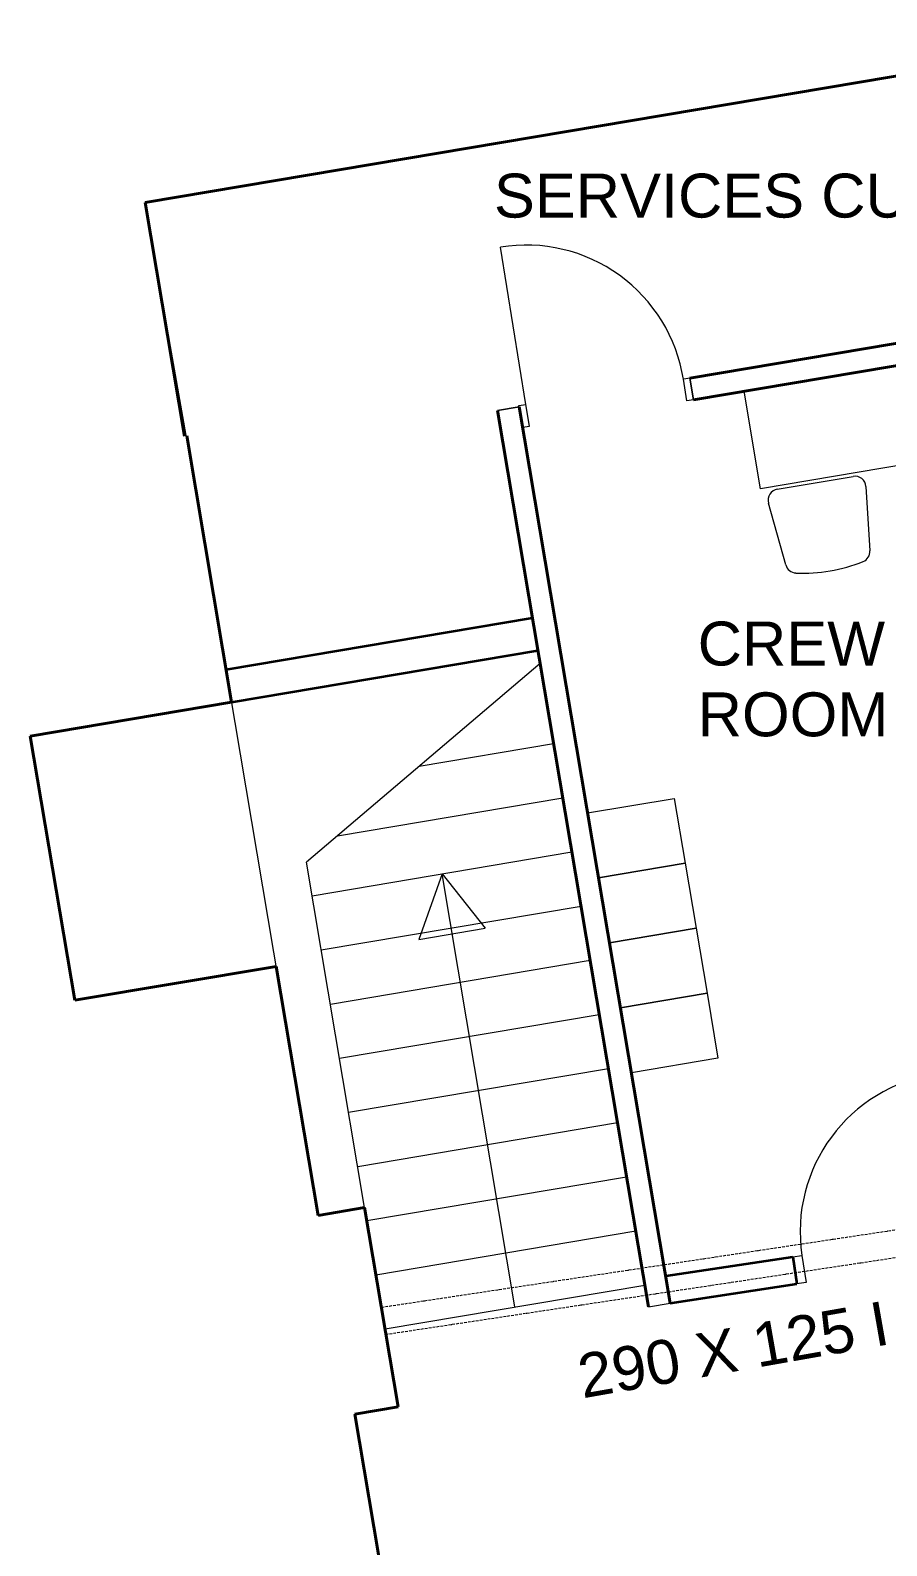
# Model space of a CAD drawing. Header units: millimetres. Extents: x -159872 to 386485, y -250577 to 158966.
# Drawn here: x 174605 to 178505, y 7975 to 14874 of the extents above; entities that cross this region are included whole.
import ezdxf

# ---------------------------------------------------------------- set-up
doc = ezdxf.new("R2010")
doc.units = ezdxf.units.MM
doc.linetypes.add('ACAD_ISO10W100', pattern=[18, 12, -3, 0, -3])
doc.linetypes.add('DASHED2', pattern=[9.525, 6.35, -3.175])
for name, color, linetype, lineweight in [('LDS-demolition', 253, 'DASHED2', 9), ('LDS-ffe-furniture-loose', 5, 'Continuous', 13), ('LDS-struct-extg-ceiling beams', 252, 'ACAD_ISO10W100', 9), ('LDS-struct-extg-doors windows', 7, 'Continuous', 9), ('LDS-struct-extg-stairs', 7, 'Continuous', 9), ('LDS-struct-extg-walls', 1, 'Continuous', 40), ('LDS-struct-new-doors windows', 5, 'Continuous', 9), ('LDS-struct-new-walls', 6, 'Continuous', 35), ('LDS-text-room names', 3, 'Continuous', 18)]:
    doc.layers.add(name, color=color, linetype=linetype, lineweight=lineweight)
doc.styles.add('Arial', font='Arial.ttf')

# ---------------------------------------------------------------- blocks, each defined once
blk = doc.blocks.new('Group-213')
at = {"layer": 'LDS-struct-extg-doors windows'}
for p, q in [((116188.5, 49627.7), (116073.3, 50344.5)), ((116936.7, 49747.9), (116906, 49743)), ((116952.5, 49649.2), (116936.7, 49747.9)), ((116921.9, 49644.3), (116906, 49743)), ((116156.9, 49622.6), (116188.5, 49627.7)), ((116172.8, 49523.9), (116156.9, 49622.6)), ((116204.4, 49528.9), (116188.5, 49627.7)), ((116952.5, 49649.2), (116921.9, 49644.3)), ((116172.8, 49523.9), (116204.4, 49528.9))]:
    blk.add_line(p, q, dxfattribs=at)
blk.add_arc((116189.2, 49627.8), 726, 9.13318, 99.192, dxfattribs=at)
blk = doc.blocks.new('Group-224')
at = {"layer": 'LDS-ffe-furniture-loose'}
for p, q in [((117333.6, 49242.2), (117678.9, 49300.4)), ((117737.3, 49254.1), (117755.5, 48962.1)), ((117372.2, 48897.4), (117293.6, 49179.2))]:
    blk.add_line(p, q, dxfattribs=at)
for centre, radius, start, end in [((117687.2, 49250.9), 50.2, 3.56886, 99.57786), ((117341.9, 49192.7), 50.2, 99.57786, 195.58687), ((117705.5, 48959), 50.2, 291.99186, 3.56886), ((117420.5, 48910.9), 50.2, 195.58687, 267.16387), ((117453.8, 49582.1), 722.3, 267.16387, 291.99186)]:
    blk.add_arc(centre, radius, start, end, dxfattribs=at)

msp = doc.modelspace()

# ---------------------------------------------------------------- linework, layer by layer
at = {"layer": 'LDS-demolition', "lineweight": 18}
for p, q in [((177609.33915, 13290.75862), (177807.9824, 13324.38842)), ((177626.03647, 13191.68685), (177824.16766, 13226.29956))]:
    msp.add_line(p, q, dxfattribs=at)
at = {"layer": 'LDS-ffe-furniture-loose', "transparency": 33554687, "flags": 128}
for points in [[(180051.06347, 13144.52435), (177931.03362, 12786.79056), (177856.15911, 13230.51774), (179976.18895, 13588.25153)], [(177537.42866, 11377.19585), (177587.2868, 11081.36792), (177192.84955, 11014.89041), (177142.99142, 11310.71834)], [(177242.70768, 10719.06247), (177192.84955, 11014.89041), (177587.2868, 11081.36792), (177637.14493, 10785.53998)], [(177637.14493, 10785.53998), (177687.00306, 10489.71205), (177292.56582, 10423.23454), (177242.70768, 10719.06247)], [(177342.42395, 10127.4066), (177292.56582, 10423.23454), (177687.00306, 10489.71205), (177736.86119, 10193.88411)]]:
    msp.add_lwpolyline(points, close=True, dxfattribs=at)
at = {"layer": 'LDS-struct-extg-ceiling beams'}
for p, q in [((176203.93054, 9060.34205), (180539.65752, 9713.4733)), ((176222.55038, 8936.73662), (180558.27736, 9589.86788))]:
    msp.add_line(p, q, dxfattribs=at)
at = {"layer": 'LDS-struct-extg-doors windows'}
for p, q in [((176862.05626, 13170.14729), (176746.78702, 13886.93767)), ((177626.03647, 13191.68685), (177609.33915, 13290.75862)), ((176831.37809, 13159.64293), (176732.76878, 13143.02355)), ((175915.47138, 9478.21322), (175385.31324, 12623.85025)), ((177420.48103, 9062.55596), (177519.09034, 9079.17533))]:
    msp.add_line(p, q, dxfattribs=at)
at = {"layer": 'LDS-struct-extg-doors windows', "flags": 128}
msp.add_lwpolyline([(176369.01434, 6877.4203), (176083.16105, 8573.50046), (176280.37967, 8606.73922), (176127.4814, 9513.94488), (175915.47138, 9478.21322), (175724.34854, 10612.2203), (174807.28194, 10457.66009), (174604.52554, 11660.69369), (175521.59213, 11815.2539), (175385.31324, 12623.85025), (175128.15356, 14089.50916), (179782.51306, 14873.94378)], dxfattribs=at)
at = {"layer": 'LDS-struct-extg-stairs'}
for p, q in [((176926.91852, 11991.05667), (175862.40233, 11086.7634)), ((176376.19271, 11523.22194), (176988.37721, 11626.39805)), ((176003.88084, 11206.94763), (177029.92566, 11379.87477)), ((175888.16236, 10933.91896), (177071.4741, 11133.35149)), ((176127.4814, 9513.94488), (175862.40233, 11086.7634)), ((176479.81823, 11033.63523), (176374.91803, 10734.57219)), ((176479.81823, 11033.63523), (176676.94609, 10785.47527)), ((176812.20578, 9061.449), (176479.81823, 11033.63523)), ((175929.71081, 10687.39569), (177113.02254, 10886.82822)), ((176374.91803, 10734.57219), (176676.94609, 10785.47527)), ((175971.25925, 10440.87241), (177154.57099, 10640.30494)), ((176012.8077, 10194.34913), (177196.11943, 10393.78166)), ((176054.35614, 9947.82585), (177237.66788, 10147.25838)), ((176095.90458, 9701.30257), (177279.21632, 9900.7351)), ((176137.45303, 9454.77929), (177320.76476, 9654.21182)), ((176179.00147, 9208.25601), (177362.31321, 9407.68854)), ((176220.54991, 8961.73274), (177403.86165, 9161.16527))]:
    msp.add_line(p, q, dxfattribs=at)
at = {"layer": 'LDS-struct-extg-walls'}
for p, q in [((179782.51306, 14873.94378), (175128.15356, 14089.50916)), ((175307.31286, 13026.48649), (175128.15356, 14089.50916)), ((179961.29081, 13687.15093), (177609.33915, 13290.75862)), ((179976.18895, 13588.25153), (177625.96202, 13192.1499)), ((177420.48103, 9062.55596), (176732.76878, 13143.02355)), ((177519.09034, 9079.17533), (176831.37809, 13159.64293)), ((175521.59213, 11815.2539), (175317.17379, 13028.14843)), ((174604.52554, 11660.69369), (175521.59213, 11815.2539)), ((174807.28194, 10457.66009), (174604.52554, 11660.69369)), ((174807.28194, 10457.66009), (175724.34854, 10612.2203)), ((175915.47138, 9478.21322), (175724.34854, 10612.2203)), ((175915.47138, 9478.21322), (176127.4814, 9513.94488)), ((176280.37967, 8606.73922), (176127.4814, 9513.94488)), ((176083.16105, 8573.50046), (176280.37967, 8606.73922)), ((176083.16105, 8573.50046), (176369.01434, 6877.4203))]:
    msp.add_line(p, q, dxfattribs=at)
at = {"layer": 'LDS-struct-extg-walls', "lineweight": 18}
for p, q in [((177609.33915, 13290.75862), (177626.03647, 13191.68685)), ((176732.76878, 13143.02355), (176831.33528, 13159.63571)), ((177420.48103, 9062.55596), (177519.09034, 9079.17533))]:
    msp.add_line(p, q, dxfattribs=at)
at = {"layer": 'LDS-struct-new-doors windows', "flags": 128}
msp.add_lwpolyline([(178137.99292, 9172.40644), (178096.46149, 9166.15017), (178077.84448, 9289.73677), (178119.37591, 9295.99304)], close=True, dxfattribs=at)
at = {"layer": 'LDS-struct-new-doors windows'}
msp.add_arc((178837.27622, 9404.1371), 726, 98.566590301, 188.566590301, dxfattribs=at)
at = {"layer": 'LDS-struct-new-walls'}
for p, q in [((175496.66307, 11963.16787), (176891.98482, 12198.33206)), ((175521.59213, 11815.2539), (176916.91389, 12050.41809)), ((177500.47333, 9202.76193), (178077.84448, 9289.73677)), ((178077.84448, 9289.73677), (178096.46149, 9166.15017)), ((177519.09034, 9079.17533), (178096.46149, 9166.15017))]:
    msp.add_line(p, q, dxfattribs=at)

# ---------------------------------------------------------------- block references
at = {"layer": 'LDS-ffe-furniture-loose', "color": 7, "transparency": 33554687}
msp.add_blockref('Group-224', (60673.51323, -36457.51522), dxfattribs=at)
at = {"layer": 'LDS-struct-new-doors windows', "color": 4}
msp.add_blockref('Group-213', (60673.51323, -36457.51522), dxfattribs=at)

# ---------------------------------------------------------------- texts
at = {"layer": 'LDS-struct-extg-ceiling beams', "insert": (177085.14921, 8842.07368), "char_height": 200, "width": 3000, "attachment_point": 1, "rotation": 10, "line_spacing_factor": 1.004016, "style": 'Arial'}
msp.add_mtext('290 X 125 I BEAM', dxfattribs=at)
at = {"layer": 'LDS-text-room names', "char_height": 200, "attachment_point": 1, "style": 'Arial'}
for s, insert, line_spacing_factor in [("SERVICES CUP'D", (176716.4761, 14221.33273), 0.25), ('CREW\\PROOM', (177644.35549, 12181.96429), 0.966951)]:
    msp.add_mtext(s, dxfattribs=dict(at, insert=insert, line_spacing_factor=line_spacing_factor))

doc.saveas('drawing.dxf')
